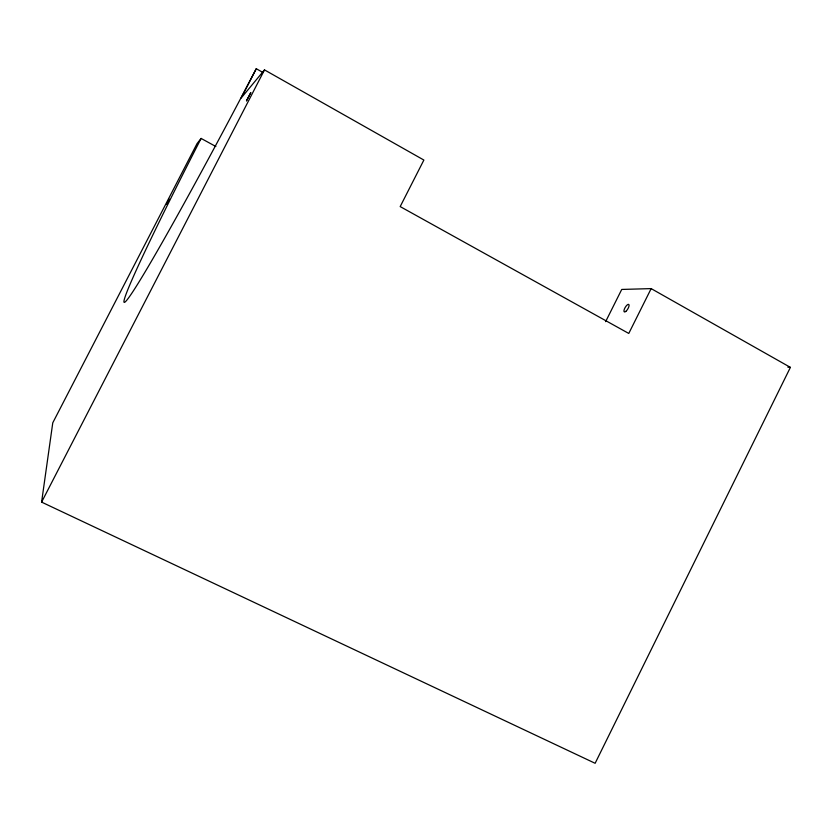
<?xml version="1.0" encoding="UTF-8"?>
<svg xmlns="http://www.w3.org/2000/svg" width="832" height="832" viewBox="0 0 832 832"><rect width="100%" height="100%" fill="white"/><g stroke="black" fill="none" stroke-linecap="round" stroke-linejoin="round"><path stroke-width="1.25" d="M605.623 321.651L621.733 289.442L651.154 288.61L790.4 367.38L595.13 763.287L41.6 502.112L52.77 422.812L197.07 143.562L201.115 138.434L215.873 146.515M651.154 288.61L628.774 333.445L400.182 206.586L423.873 160.046L264.503 69.898L241.093 98.114L256.266 68.713L262.985 72.519M41.6 502.112L264.503 69.898M787.842 367.162L790.4 367.38M256.266 68.713A248.726 8.382 -62.3 0 1 127.379 299.468A248.726 8.382 -62.3 0 1 201.115 138.434M250.754 92.716L246.511 100.786L250.754 92.716M166.608 204.194L169.208 199.306L166.608 204.194M626.392 310.866A4.358 1.518 -59.4 0 0 628.805 304.46A4.358 1.518 -59.4 0 0 624.354 309.15A4.358 1.518 -59.4 0 0 626.392 310.866"/></g></svg>
